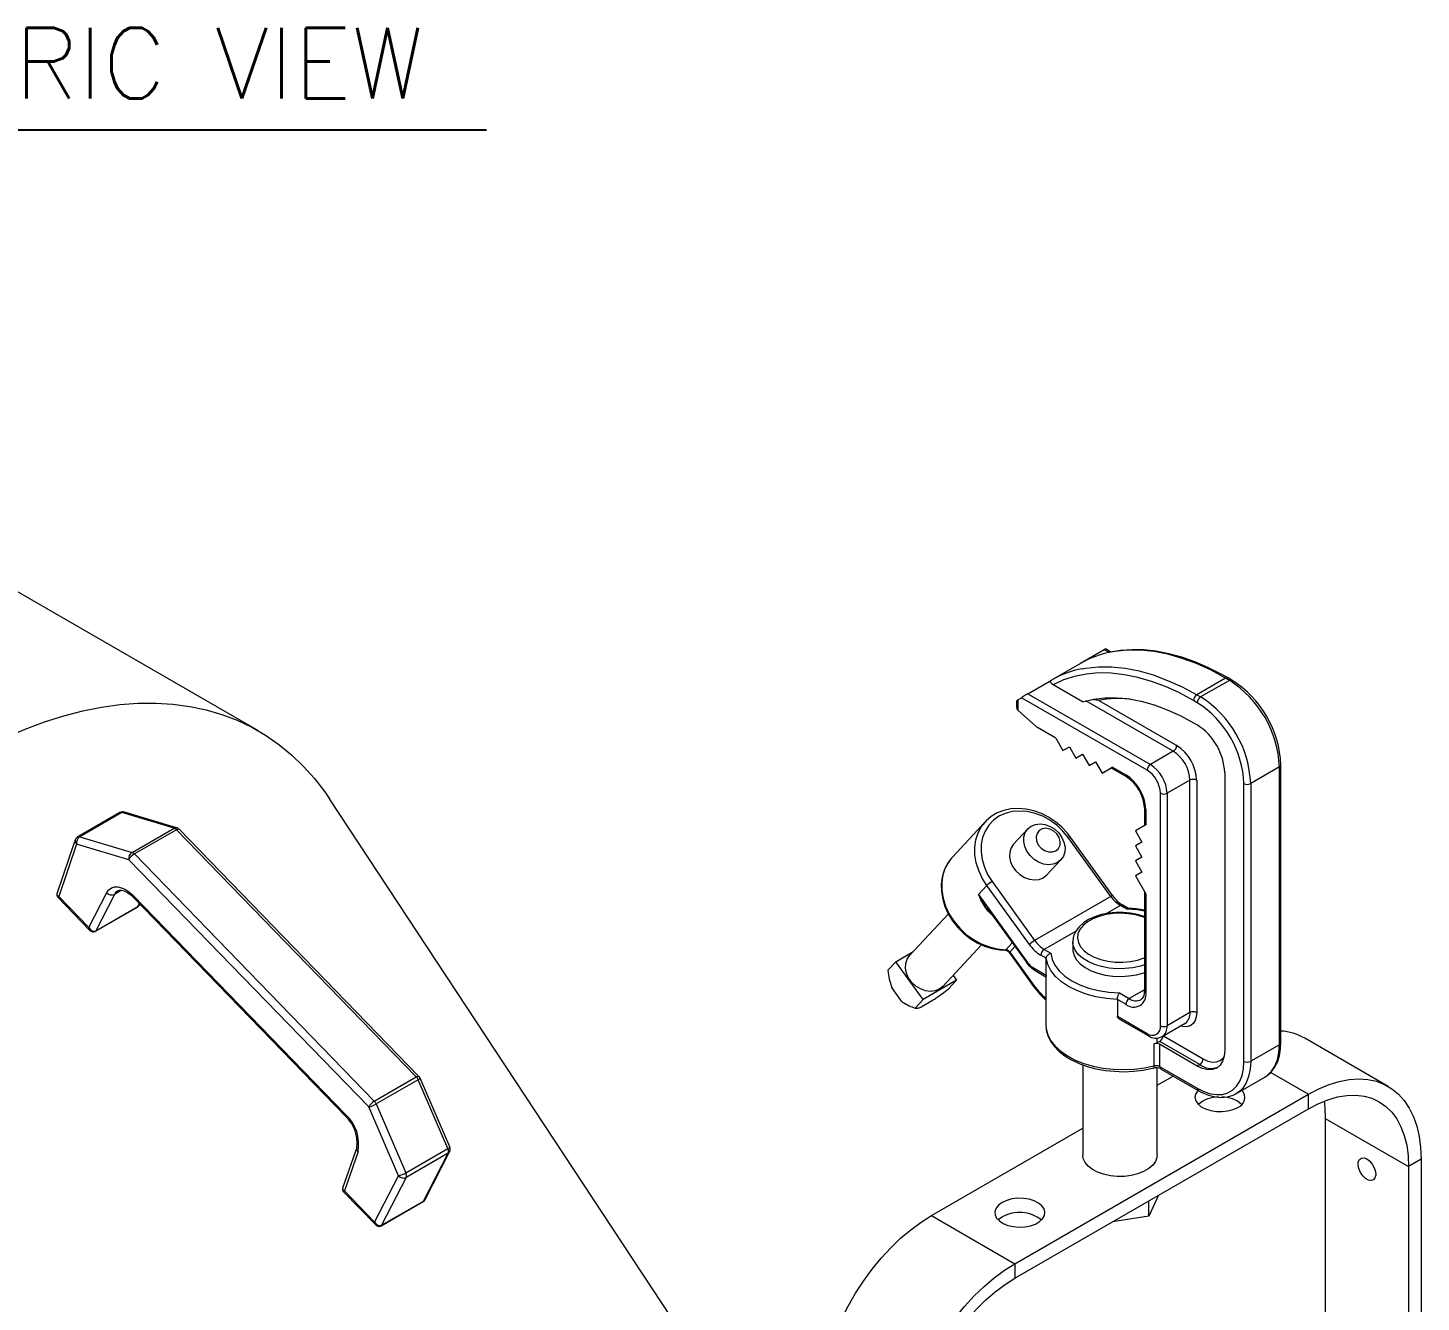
# Model space of a CAD drawing. Extents: x 2 to 136, y 1 to 99.
# Drawn here: x 89.84 to 104.6, y 18.49 to 31.99 of the extents above; entities that cross this region are included whole.
import ezdxf
from ezdxf.enums import TextEntityAlignment as Align

# ---------------------------------------------------------------- set-up
doc = ezdxf.new("R2010")
doc.units = 0
doc.header["$MEASUREMENT"] = 0
doc.linetypes.add('SLD-Solid', pattern=[0])
doc.layers.add('OBJECT', color=7, linetype='CONTINUOUS')
doc.styles.get("Standard").update_dxf_attribs({"font": 'SIMPLEX'})

msp = doc.modelspace()

# ---------------------------------------------------------------- linework, layer by layer
at = {"layer": 'OBJECT', "color": 1}
msp.add_line((83.709, 30.914), (94.695, 30.914), dxfattribs=at)
at = {"layer": 'OBJECT', "linetype": 'SLD-Solid', "lineweight": 15}
for p, q in [((92.28, 24.543), (87.459, 27.326)), ((101.24, 25.404), (100.989, 25.259)), ((101.292, 25.374), (101.24, 25.404)), ((101.313, 25.378), (101.255, 25.412)), ((100.989, 25.259), (100.683, 25.082)), ((102.528, 25.103), (102.222, 24.926)), ((102.568, 25.079), (102.528, 25.103)), ((102.593, 25.082), (102.553, 25.105)), ((100.432, 24.937), (100.683, 25.082)), ((101.012, 24.852), (100.699, 25.033)), ((102.568, 25.079), (102.262, 24.903)), ((100.312, 24.861), (100.312, 24.796)), ((100.326, 24.871), (100.364, 24.895)), ((100.326, 24.871), (100.326, 24.762)), ((101.695, 24.127), (100.364, 24.895)), ((100.432, 24.937), (101.731, 24.188)), ((101.973, 24.328), (101.048, 24.862)), ((101.184, 24.865), (102.009, 24.389)), ((102.227, 24.842), (102.187, 24.865)), ((102.222, 24.926), (102.262, 24.903)), ((100.524, 24.585), (100.326, 24.762)), ((100.729, 24.465), (100.534, 24.578)), ((102.187, 24.63), (102.227, 24.607)), ((100.729, 24.465), (100.804, 24.335)), ((100.804, 24.335), (100.873, 24.375)), ((100.804, 24.335), (100.873, 24.375)), ((100.873, 24.375), (100.942, 24.255)), ((100.942, 24.255), (101.011, 24.295)), ((100.942, 24.255), (101.011, 24.295)), ((101.011, 24.295), (101.08, 24.176)), ((101.08, 24.176), (101.149, 24.215)), ((101.08, 24.176), (101.149, 24.215)), ((101.149, 24.215), (101.218, 24.096)), ((101.973, 24.328), (101.731, 24.188)), ((101.218, 24.096), (101.328, 24.16)), ((101.218, 24.096), (101.314, 24.151)), ((101.314, 24.151), (101.48, 24.055)), ((101.328, 24.16), (101.47, 24.078)), ((102.518, 24.102), (102.518, 21.159)), ((103.098, 24.161), (102.793, 23.985)), ((103.098, 21.217), (103.098, 24.161)), ((103.113, 21.238), (103.113, 24.181)), ((102.15, 24.022), (101.908, 23.882)), ((102.15, 21.558), (102.15, 24.022)), ((102.221, 24.022), (102.221, 21.558)), ((102.722, 21.041), (102.722, 23.985)), ((102.793, 23.985), (102.793, 21.041)), ((97.096, 17.658), (93.032, 23.822)), ((101.837, 21.418), (101.837, 23.882)), ((101.908, 23.882), (101.908, 21.418)), ((90.811, 23.677), (90.366, 23.42)), ((90.831, 23.678), (90.386, 23.421)), ((91.385, 23.513), (90.831, 23.678)), ((91.412, 23.517), (90.859, 23.683)), ((101.667, 23.731), (101.667, 23.539)), ((101.682, 23.711), (101.682, 23.547)), ((90.94, 23.256), (91.385, 23.513)), ((91.41, 23.496), (90.965, 23.239)), ((93.952, 20.876), (91.41, 23.496)), ((93.98, 20.881), (91.438, 23.501)), ((99.982, 23.582), (99.632, 23.206)), ((99.956, 23.55), (99.982, 23.582)), ((100.432, 23.505), (100.281, 23.344)), ((101.682, 23.547), (101.572, 23.484)), ((101.572, 23.484), (101.641, 23.364)), ((90.339, 23.387), (90.144, 22.817)), ((90.353, 23.343), (90.163, 22.788)), ((90.907, 23.178), (90.353, 23.343)), ((90.386, 23.421), (90.94, 23.256)), ((101.311, 22.788), (100.86, 23.413)), ((101.332, 22.795), (100.881, 23.42)), ((101.641, 23.364), (101.572, 23.324)), ((93.449, 20.557), (90.907, 23.178)), ((90.965, 23.239), (93.507, 20.619)), ((99.632, 23.206), (99.623, 23.196)), ((101.572, 23.324), (101.641, 23.205)), ((101.641, 23.205), (101.572, 23.165)), ((100.632, 23.016), (100.783, 23.177)), ((101.572, 23.165), (101.641, 23.046)), ((101.641, 23.046), (101.572, 23.006)), ((99.997, 22.905), (99.908, 22.809)), ((100.448, 22.28), (99.997, 22.905)), ((100.053, 22.947), (100.504, 22.322)), ((101.572, 23.006), (101.682, 22.815)), ((90.151, 22.783), (90.494, 22.429)), ((90.163, 22.788), (90.483, 22.458)), ((90.483, 22.458), (90.673, 22.829)), ((90.754, 22.81), (90.556, 22.424)), ((90.83, 22.855), (90.754, 22.81)), ((90.952, 22.798), (93.207, 20.473)), ((90.952, 22.781), (93.206, 20.456)), ((99.908, 22.809), (100.418, 22.104)), ((101.311, 22.788), (100.504, 22.322)), ((101.667, 22.84), (101.667, 21.788)), ((101.682, 22.815), (101.682, 21.768)), ((90.552, 22.419), (90.997, 22.676)), ((90.556, 22.424), (91.002, 22.681)), ((91.002, 22.681), (91.018, 22.712)), ((91.017, 22.698), (91.022, 22.708)), ((99.59, 22.603), (99.179, 22.162)), ((99.993, 22.676), (100.413, 22.095)), ((101.413, 22.692), (101.265, 22.607)), ((101.482, 22.653), (101.413, 22.692)), ((101.497, 22.661), (101.438, 22.695)), ((100.197, 22.223), (100.266, 22.298)), ((100.938, 22.418), (100.605, 22.226)), ((100.908, 22.311), (100.908, 22.229)), ((99.033, 22.097), (99.218, 22.204)), ((99.53, 21.834), (99.942, 22.276)), ((100.187, 22.218), (100.187, 22.218)), ((100.236, 22.19), (100.475, 21.858)), ((100.295, 22.257), (100.241, 22.199)), ((100.241, 22.199), (100.48, 21.867)), ((100.626, 22.133), (100.57, 22.165)), ((100.605, 22.226), (100.674, 22.186)), ((98.948, 22.006), (99.033, 22.097)), ((99.322, 21.695), (99.033, 22.097)), ((100.499, 22.027), (100.626, 21.954)), ((100.509, 22.004), (100.624, 21.938)), ((100.626, 21.954), (100.626, 22.133)), ((99.676, 21.9), (99.322, 21.695)), ((99.591, 21.808), (99.676, 21.9)), ((99.639, 21.951), (99.676, 21.9)), ((100.623, 21.939), (100.623, 21.425)), ((99.094, 21.678), (98.99, 21.823)), ((101.403, 21.766), (101.505, 21.707)), ((101.667, 21.8), (101.505, 21.707)), ((99.143, 21.646), (99.152, 21.642)), ((99.237, 21.604), (99.322, 21.695)), ((99.427, 21.689), (99.3, 21.615)), ((101.381, 21.697), (101.381, 21.518)), ((101.47, 21.646), (101.381, 21.697)), ((102.15, 21.558), (101.908, 21.418)), ((101.381, 21.518), (101.695, 21.336)), ((101.403, 21.488), (101.706, 21.314)), ((101.856, 21.304), (102.098, 21.444)), ((101.802, 21.236), (101.802, 21.289)), ((101.868, 21.311), (102.289, 21.067)), ((104.249, 20.775), (103.366, 21.286)), ((101.771, 20.992), (101.771, 21.228)), ((101.829, 21.251), (101.802, 21.236)), ((102.227, 20.99), (101.827, 21.222)), ((101.827, 21.222), (101.827, 20.986)), ((102.254, 21.006), (101.829, 21.251)), ((103.098, 21.217), (102.793, 21.041)), ((101.013, 21.005), (101.013, 20.049)), ((101.803, 20.049), (101.803, 20.973)), ((101.827, 20.986), (102.227, 20.755)), ((101.837, 20.963), (102.237, 20.732)), ((102.254, 21.006), (102.227, 20.99)), ((93.507, 20.619), (93.952, 20.876)), ((93.972, 20.846), (93.527, 20.589)), ((94.287, 20.116), (93.972, 20.846)), ((94.307, 20.133), (93.992, 20.863)), ((101.803, 20.787), (101.973, 20.885)), ((102.637, 20.698), (102.943, 20.874)), ((103.005, 20.923), (103.406, 20.692)), ((100.294, 18.896), (103.406, 20.692)), ((103.406, 20.538), (103.406, 20.692)), ((93.764, 19.828), (93.449, 20.557)), ((93.527, 20.589), (93.841, 19.859)), ((100.294, 18.742), (103.406, 20.538)), ((103.582, 20.436), (103.582, 14.599)), ((103.582, 20.436), (104.466, 19.926)), ((99.41, 19.406), (101.013, 20.331)), ((93.321, 20.128), (93.171, 19.696)), ((93.335, 20.084), (93.191, 19.667)), ((93.841, 19.859), (94.287, 20.116)), ((94.045, 19.577), (94.305, 20.082)), ((94.29, 20.067), (93.845, 19.809)), ((94.029, 19.56), (94.29, 20.067)), ((104.599, 20.003), (104.466, 19.926)), ((104.599, 20.003), (104.599, 13.879)), ((93.511, 19.337), (93.764, 19.828)), ((93.845, 19.809), (93.584, 19.303)), ((104.466, 19.926), (104.466, 13.97)), ((93.179, 19.662), (93.522, 19.308)), ((93.191, 19.667), (93.511, 19.337)), ((93.579, 19.298), (94.025, 19.555)), ((93.584, 19.303), (94.029, 19.56)), ((101.818, 19.622), (101.714, 19.399)), ((101.714, 19.399), (101.714, 19.562)), ((99.41, 19.406), (100.294, 18.896)), ((101.714, 19.399), (101.328, 19.339)), ((100.294, 18.896), (100.294, 18.742))]:
    msp.add_line(p, q, dxfattribs=at)
at = {"layer": 'OBJECT', "linetype": 'SLD-Solid', "lineweight": 15, "flags": 128}
for points in [[(102.528, 25.103), (102.373, 25.186), (102.218, 25.256), (102.066, 25.312), (101.915, 25.355), (101.768, 25.384), (101.624, 25.398), (101.485, 25.399), (101.352, 25.385), (101.316, 25.378)], [(102.553, 25.105), (102.479, 25.146), (102.34, 25.216), (102.201, 25.275), (102.063, 25.324), (101.927, 25.361), (101.793, 25.387), (101.662, 25.401), (101.535, 25.404), (101.412, 25.396), (101.326, 25.381)], [(102.187, 24.865), (102.038, 24.945), (101.889, 25.013), (101.742, 25.068), (101.597, 25.11), (101.455, 25.139), (101.316, 25.155), (101.182, 25.157), (101.052, 25.146), (100.928, 25.121), (100.81, 25.084), (100.699, 25.033)], [(101.008, 25.202), (101.046, 25.208), (101.18, 25.222), (101.319, 25.222), (101.462, 25.207), (101.61, 25.179), (101.76, 25.136), (101.913, 25.079), (102.067, 25.009), (102.222, 24.926)], [(86.974, 13.328), (86.879, 13.336), (86.701, 13.36), (86.528, 13.396), (86.361, 13.445), (86.2, 13.506), (86.045, 13.579), (85.898, 13.665), (85.757, 13.762), (85.624, 13.872), (85.498, 13.992), (85.381, 14.124), (85.271, 14.267), (85.171, 14.42), (85.078, 14.584), (84.995, 14.757), (84.921, 14.94), (84.856, 15.132), (84.801, 15.333), (84.754, 15.542), (84.718, 15.758), (84.691, 15.982), (84.674, 16.213), (84.667, 16.45), (84.67, 16.693), (84.682, 16.941), (84.704, 17.194), (84.736, 17.451), (84.778, 17.712), (84.829, 17.976), (84.889, 18.242), (84.959, 18.51), (85.038, 18.779), (85.126, 19.049), (85.223, 19.318), (85.328, 19.588), (85.442, 19.856), (85.564, 20.123), (85.694, 20.387), (85.831, 20.648), (85.975, 20.906), (86.127, 21.16), (86.285, 21.41), (86.449, 21.654), (86.619, 21.892), (86.795, 22.125), (86.975, 22.351), (87.161, 22.569), (87.351, 22.78), (87.544, 22.983), (87.742, 23.177), (87.942, 23.362), (88.145, 23.538), (88.35, 23.704), (88.556, 23.86), (88.764, 24.005), (88.973, 24.139), (89.182, 24.263), (89.391, 24.375), (89.599, 24.475), (89.807, 24.563), (90.013, 24.64), (90.216, 24.704), (90.418, 24.756), (90.617, 24.795), (90.812, 24.822), (91.004, 24.836), (91.191, 24.838), (91.374, 24.827), (91.552, 24.803), (91.725, 24.767), (91.892, 24.718), (92.053, 24.657), (92.208, 24.583), (92.355, 24.497), (92.496, 24.4), (92.629, 24.291), (92.755, 24.17), (92.872, 24.038), (92.982, 23.896), (93.032, 23.822)], [(101.012, 24.852), (101.126, 24.879), (101.246, 24.893), (101.372, 24.894), (101.501, 24.882), (101.634, 24.857), (101.77, 24.819), (101.908, 24.768), (102.047, 24.705), (102.187, 24.63)], [(100.86, 23.413), (100.804, 23.482), (100.738, 23.543), (100.666, 23.596), (100.589, 23.638), (100.508, 23.669), (100.426, 23.688), (100.345, 23.694), (100.267, 23.688), (100.193, 23.669), (100.126, 23.638), (100.067, 23.596), (100.017, 23.544), (99.979, 23.482), (99.952, 23.414), (99.937, 23.339), (99.936, 23.261), (99.947, 23.18), (99.971, 23.1), (100.006, 23.021), (100.053, 22.947)], [(100.881, 23.42), (100.852, 23.458), (100.792, 23.522), (100.725, 23.58), (100.652, 23.628), (100.575, 23.668), (100.495, 23.697), (100.414, 23.715), (100.332, 23.722), (100.253, 23.718), (100.178, 23.701), (100.108, 23.674), (100.045, 23.636), (99.99, 23.589), (99.956, 23.548)], [(91.41, 23.496), (91.418, 23.5), (91.425, 23.503), (91.431, 23.504), (91.436, 23.503), (91.438, 23.501)], [(99.997, 22.905), (99.949, 22.982), (99.911, 23.063), (99.885, 23.146), (99.871, 23.229), (99.87, 23.311), (99.881, 23.39), (99.905, 23.463), (99.941, 23.529), (99.956, 23.55)], [(100.746, 23.148), (100.702, 23.131), (100.651, 23.125), (100.599, 23.132), (100.546, 23.151), (100.498, 23.181), (100.455, 23.221), (100.422, 23.267), (100.399, 23.318), (100.389, 23.37), (100.391, 23.42), (100.405, 23.466), (100.432, 23.505), (100.468, 23.534), (100.513, 23.552), (100.563, 23.557), (100.616, 23.55), (100.668, 23.531), (100.717, 23.501), (100.759, 23.462), (100.792, 23.415), (100.815, 23.364), (100.826, 23.312), (100.824, 23.262), (100.809, 23.216), (100.783, 23.177), (100.746, 23.148)], [(100.729, 23.272), (100.757, 23.297), (100.773, 23.331), (100.775, 23.371), (100.764, 23.412), (100.74, 23.451), (100.706, 23.482), (100.666, 23.503), (100.624, 23.511), (100.584, 23.505), (100.551, 23.486), (100.529, 23.456), (100.52, 23.419), (100.524, 23.377), (100.542, 23.337), (100.572, 23.302), (100.609, 23.275), (100.651, 23.261), (100.692, 23.26), (100.729, 23.272)], [(100.281, 23.344), (100.281, 23.343), (100.255, 23.305), (100.24, 23.259), (100.238, 23.209), (100.249, 23.157), (100.271, 23.106), (100.305, 23.059), (100.347, 23.02), (100.396, 22.99), (100.448, 22.971), (100.501, 22.964), (100.551, 22.969), (100.596, 22.987), (100.632, 23.016)], [(99.623, 23.195), (99.618, 23.191), (99.577, 23.132), (99.545, 23.066), (99.524, 22.994), (99.515, 22.919), (99.517, 22.84), (99.53, 22.761), (99.554, 22.681), (99.589, 22.604), (99.635, 22.53), (99.689, 22.461), (99.751, 22.399), (99.82, 22.344), (99.895, 22.298), (99.973, 22.262), (100.054, 22.236), (100.135, 22.222), (100.187, 22.218)], [(99.623, 23.196), (99.595, 23.16), (99.557, 23.093), (99.532, 23.019), (99.52, 22.939), (99.52, 22.855), (99.534, 22.77), (99.561, 22.685), (99.6, 22.602), (99.651, 22.524), (99.711, 22.451), (99.78, 22.387), (99.857, 22.331), (99.939, 22.286), (100.024, 22.253), (100.11, 22.232), (100.197, 22.223)], [(90.673, 22.829), (90.693, 22.858), (90.721, 22.879), (90.753, 22.89), (90.79, 22.891), (90.83, 22.881), (90.871, 22.862), (90.912, 22.834), (90.952, 22.798)], [(90.789, 22.849), (90.77, 22.834), (90.754, 22.81)], [(90.79, 22.849), (90.806, 22.855), (90.829, 22.855), (90.856, 22.848), (90.891, 22.83), (90.927, 22.804), (90.952, 22.781)], [(90.952, 22.781), (90.951, 22.782), (90.95, 22.786), (90.95, 22.791), (90.952, 22.798)], [(90.997, 22.676), (91.011, 22.688), (91.018, 22.699)], [(91.002, 22.681), (91, 22.678), (90.997, 22.676)], [(101.667, 22.577), (101.666, 22.577), (101.595, 22.599), (101.519, 22.613), (101.441, 22.62), (101.363, 22.619), (101.285, 22.611), (101.21, 22.596), (101.14, 22.573), (101.076, 22.544), (101.02, 22.508), (100.974, 22.467), (100.939, 22.42), (100.917, 22.37), (100.908, 22.319), (100.909, 22.307)], [(101.667, 22.564), (101.647, 22.572), (101.575, 22.593), (101.498, 22.606), (101.418, 22.611), (101.338, 22.608), (101.259, 22.597), (101.186, 22.577), (101.12, 22.551), (101.063, 22.518), (101.017, 22.48), (100.983, 22.437), (100.963, 22.392), (100.958, 22.346), (100.967, 22.299), (100.99, 22.255), (101.027, 22.213), (101.076, 22.176), (101.135, 22.145), (101.204, 22.12), (101.279, 22.103), (101.358, 22.093), (101.438, 22.092), (101.518, 22.1), (101.594, 22.115), (101.664, 22.138), (101.667, 22.139)], [(101.667, 22.634), (101.594, 22.645), (101.482, 22.653)], [(90.556, 22.424), (90.554, 22.421), (90.552, 22.419)], [(101.667, 22.064), (101.624, 22.05), (101.544, 22.033), (101.461, 22.024), (101.376, 22.023), (101.292, 22.03), (101.212, 22.045), (101.137, 22.068), (101.07, 22.098), (101.012, 22.134), (100.966, 22.175), (100.933, 22.22), (100.913, 22.268), (100.908, 22.308)], [(99.53, 21.834), (99.493, 21.806), (99.449, 21.788), (99.399, 21.782), (99.346, 21.789), (99.294, 21.808), (99.245, 21.838), (99.203, 21.878), (99.169, 21.924), (99.146, 21.975), (99.136, 22.027), (99.138, 22.077), (99.152, 22.123), (99.179, 22.162), (99.179, 22.162)], [(100.236, 22.19), (100.235, 22.19), (100.236, 22.192), (100.237, 22.195), (100.241, 22.199)], [(100.674, 22.186), (100.688, 22.122), (100.719, 22.059), (100.764, 22), (100.825, 21.945), (100.898, 21.895), (100.984, 21.853), (101.079, 21.818), (101.182, 21.791), (101.291, 21.774), (101.403, 21.766)], [(100.908, 22.229), (100.909, 22.211), (100.922, 22.162), (100.948, 22.116), (100.988, 22.073), (101.04, 22.034), (101.102, 22.001), (101.173, 21.974), (101.251, 21.955), (101.334, 21.944), (101.419, 21.94), (101.503, 21.946), (101.584, 21.959), (101.661, 21.98), (101.667, 21.982)], [(100.413, 22.095), (100.412, 22.095), (100.413, 22.097), (100.414, 22.1), (100.418, 22.104)], [(101.381, 21.697), (101.266, 21.707), (101.154, 21.726), (101.049, 21.754), (100.951, 21.79), (100.863, 21.834), (100.787, 21.885), (100.724, 21.941), (100.676, 22.002), (100.643, 22.067), (100.626, 22.133)], [(100.475, 21.858), (100.475, 21.858), (100.475, 21.86), (100.477, 21.863), (100.48, 21.867)], [(102.221, 21.558), (102.217, 21.513), (102.205, 21.474), (102.185, 21.443), (102.159, 21.421), (102.126, 21.409), (102.09, 21.407), (102.051, 21.416)], [(100.624, 21.438), (100.623, 21.437), (100.627, 21.375), (100.644, 21.314), (100.672, 21.256), (100.711, 21.2), (100.762, 21.148), (100.824, 21.1), (100.895, 21.056), (100.974, 21.019), (101.061, 20.987), (101.153, 20.963), (101.25, 20.945), (101.349, 20.935), (101.45, 20.931), (101.551, 20.936), (101.649, 20.947), (101.74, 20.965), (101.763, 20.97)], [(100.623, 21.425), (100.626, 21.384), (100.643, 21.321), (100.675, 21.26), (100.721, 21.201), (100.78, 21.147), (100.851, 21.098), (100.933, 21.055), (101.025, 21.019), (101.124, 20.99), (101.228, 20.969), (101.337, 20.957), (101.448, 20.953), (101.558, 20.957), (101.667, 20.971), (101.771, 20.992)], [(102.518, 21.159), (102.513, 21.096), (102.496, 21.043), (102.469, 21), (102.433, 20.97), (102.389, 20.954), (102.339, 20.952), (102.284, 20.964), (102.227, 20.99)], [(102.943, 20.874), (102.969, 20.891), (103.014, 20.935), (103.05, 20.991), (103.077, 21.057), (103.093, 21.133), (103.098, 21.217)], [(102.945, 20.877), (102.965, 20.888), (103.01, 20.927), (103.047, 20.976), (103.076, 21.033), (103.097, 21.099), (103.11, 21.172), (103.113, 21.238)], [(101.763, 20.97), (101.765, 20.971), (101.768, 20.974), (101.77, 20.979), (101.771, 20.985), (101.771, 20.992)], [(102.227, 20.755), (102.298, 20.72), (102.367, 20.698), (102.433, 20.688), (102.495, 20.691), (102.551, 20.708), (102.601, 20.736), (102.644, 20.777), (102.677, 20.829), (102.702, 20.891), (102.717, 20.963), (102.722, 21.041)], [(102.289, 21.067), (102.339, 21.044), (102.387, 21.033), (102.432, 21.035), (102.47, 21.049), (102.502, 21.076), (102.511, 21.087)], [(102.793, 21.041), (102.787, 20.957), (102.771, 20.881), (102.745, 20.814), (102.709, 20.758), (102.663, 20.715), (102.635, 20.696)], [(93.952, 20.876), (93.96, 20.88), (93.967, 20.882), (93.973, 20.883), (93.978, 20.882), (93.98, 20.881)], [(93.972, 20.846), (93.98, 20.85), (93.986, 20.855), (93.99, 20.858), (93.992, 20.861), (93.992, 20.863)], [(103.406, 20.692), (103.516, 20.75), (103.625, 20.795), (103.732, 20.828), (103.837, 20.848), (103.938, 20.854), (104.034, 20.848), (104.125, 20.829), (104.21, 20.796), (104.288, 20.751), (104.358, 20.694), (104.42, 20.625), (104.474, 20.545), (104.519, 20.454), (104.554, 20.353), (104.579, 20.244), (104.594, 20.127), (104.599, 20.003)], [(102.234, 20.733), (102.228, 20.726), (102.209, 20.692), (102.203, 20.657), (102.212, 20.622), (102.235, 20.588), (102.27, 20.559), (102.316, 20.536), (102.371, 20.519), (102.43, 20.51), (102.492, 20.509), (102.552, 20.516), (102.608, 20.531), (102.656, 20.553)], [(102.237, 20.732), (102.275, 20.712), (102.346, 20.682), (102.416, 20.664), (102.484, 20.658), (102.548, 20.664), (102.607, 20.682), (102.634, 20.697)], [(103.406, 20.538), (103.509, 20.592), (103.612, 20.634), (103.713, 20.663), (103.811, 20.679), (103.906, 20.682), (103.995, 20.672), (104.078, 20.649), (104.156, 20.613), (104.225, 20.564), (104.287, 20.503), (104.341, 20.431), (104.385, 20.348), (104.421, 20.255), (104.446, 20.153), (104.461, 20.043), (104.466, 19.926)], [(103.57, 20.618), (103.577, 20.553), (103.582, 20.436)], [(93.206, 20.456), (93.206, 20.457), (93.204, 20.461), (93.205, 20.467), (93.207, 20.473)], [(94.287, 20.116), (94.294, 20.121), (94.3, 20.125), (94.304, 20.128), (94.307, 20.131), (94.307, 20.133)], [(101.803, 20.049), (101.8, 20.022), (101.784, 19.979), (101.755, 19.94), (101.713, 19.904), (101.659, 19.873), (101.597, 19.849), (101.528, 19.832), (101.455, 19.822), (101.38, 19.821), (101.306, 19.829), (101.235, 19.844), (101.171, 19.866), (101.116, 19.896), (101.071, 19.93), (101.038, 19.969), (101.018, 20.011), (101.013, 20.049)], [(104.024, 20.006), (104.055, 19.982), (104.082, 19.95), (104.103, 19.911), (104.115, 19.872), (104.118, 19.835), (104.11, 19.805), (104.093, 19.785), (104.069, 19.777), (104.04, 19.782), (104.009, 19.8), (103.98, 19.828), (103.955, 19.864), (103.938, 19.904), (103.931, 19.943), (103.933, 19.977), (103.946, 20.002), (103.967, 20.016), (103.994, 20.017), (104.024, 20.006)], [(94.025, 19.555), (94.038, 19.567), (94.045, 19.578)], [(94.029, 19.56), (94.027, 19.557), (94.025, 19.555)], [(100.16, 19.545), (100.121, 19.517), (100.095, 19.485), (100.083, 19.45), (100.085, 19.414), (100.101, 19.38), (100.13, 19.349), (100.171, 19.322), (100.221, 19.302), (100.279, 19.289), (100.34, 19.283), (100.401, 19.286), (100.46, 19.298), (100.512, 19.316), (100.556, 19.342), (100.588, 19.372), (100.607, 19.406), (100.613, 19.441), (100.604, 19.476), (100.581, 19.509), (100.546, 19.538), (100.5, 19.562), (100.445, 19.579), (100.386, 19.588), (100.324, 19.589), (100.264, 19.582), (100.208, 19.567), (100.16, 19.545)], [(98.217, 17.339), (98.222, 17.469), (98.237, 17.604), (98.262, 17.742), (98.297, 17.883), (98.342, 18.025), (98.396, 18.167), (98.458, 18.308), (98.528, 18.447), (98.606, 18.582), (98.691, 18.712), (98.782, 18.837), (98.878, 18.954), (98.979, 19.064), (99.084, 19.165), (99.191, 19.256), (99.3, 19.337), (99.41, 19.406)], [(100.16, 19.391), (100.121, 19.364), (100.117, 19.36)], [(93.584, 19.303), (93.582, 19.3), (93.579, 19.298)], [(99.101, 16.828), (99.106, 16.958), (99.121, 17.093), (99.146, 17.232), (99.181, 17.373), (99.226, 17.515), (99.279, 17.657), (99.342, 17.798), (99.412, 17.937), (99.49, 18.072), (99.575, 18.202), (99.666, 18.327), (99.762, 18.444), (99.863, 18.554), (99.968, 18.655), (100.075, 18.746), (100.184, 18.826), (100.294, 18.896)], [(99.234, 16.905), (99.239, 17.028), (99.254, 17.156), (99.279, 17.287), (99.314, 17.42), (99.359, 17.555), (99.412, 17.689), (99.474, 17.821), (99.544, 17.951), (99.621, 18.076), (99.705, 18.196), (99.794, 18.309), (99.888, 18.415), (99.986, 18.512), (100.087, 18.599), (100.19, 18.676), (100.294, 18.742)]]:
    msp.add_lwpolyline(points, dxfattribs=at)
at = {"layer": 'OBJECT', "linetype": 'SLD-Solid', "lineweight": 15}
for centre, radius, start, end in [((101.515, 24.329), 1.068, 100.7273, 119.4868), ((101.209, 24.153), 1.068, 100.8272, 119.4881), ((102.543, 25.082), 0.0252, 65.6944, 125.6158), ((102.583, 25.059), 0.0251, 65.7054, 125.6164), ((101.951, 24.111), 1.148, 2.4872, 57.5128), ((101.996, 24.137), 1.118, 2.2816, 57.7185), ((101.398, 23.741), 1.145, 84.0042, 100.7925), ((102.264, 24.862), 0.0768, 122.6062, 177.3937), ((102.304, 24.838), 0.0768, 122.6062, 177.3937), ((101.652, 23.938), 1.071, 2.4872, 57.5128), ((101.646, 23.935), 1.148, 2.4874, 57.5126), ((100.562, 24.627), 0.0567, 227.7983, 239.6349), ((101.886, 24.073), 0.633, 2.6055, 57.3945), ((101.932, 24.393), 0.0768, 302.6062, 357.3937), ((101.76, 24.001), 0.461, 2.6054, 57.3947), ((101.766, 24.004), 0.384, 2.6056, 57.3945), ((101.221, 23.69), 0.461, 2.6056, 57.3945), ((101.495, 24.076), 0.0252, 174.4113, 233.9433), ((101.772, 24.123), 0.0768, 122.6044, 177.3955), ((101.53, 23.868), 0.307, 2.6054, 57.3947), ((101.524, 23.864), 0.384, 2.6056, 57.3945), ((103.088, 24.184), 0.0251, 294.3764, 354.2895), ((101.262, 23.713), 0.405, 2.5025, 57.4972), ((102.185, 23.953), 0.0769, 62.6096, 117.3904), ((102.757, 24.053), 0.0769, 242.6098, 297.3902), ((101.872, 23.95), 0.0769, 242.6097, 297.3903), ((90.841, 23.625), 0.06, 73.3565, 119.9973), ((90.823, 23.655), 0.0247, 69.9485, 118.063), ((90.85, 23.65), 0.0338, 74.6948, 122.5735), ((101.692, 23.733), 0.0251, 185.7108, 245.6239), ((91.403, 23.484), 0.0338, 74.6929, 122.5734), ((91.365, 23.455), 0.0617, 42.397, 70.9951), ((91.395, 23.46), 0.06, 44.1271, 73.3565), ((90.38, 23.376), 0.0422, 164.8668, 231.2863), ((90.396, 23.368), 0.06, 119.9973, 161.0981), ((90.43, 23.357), 0.0775, 124.3546, 190.3518), ((90.377, 23.398), 0.0251, 70.356, 117.6554), ((100.881, 23.388), 0.0324, 90.8907, 129.831), ((90.983, 23.192), 0.0775, 124.3553, 190.3511), ((91.042, 23.108), 0.152, 120.4773, 152.5988), ((90.919, 23.197), 0.0617, 42.397, 70.9951), ((100.193, 22.703), 0.281, 120.0122, 134.281), ((90.171, 22.805), 0.0295, 155.3904, 228.8874), ((90.725, 22.873), 0.069, 220.3812, 294.4217), ((101.332, 22.763), 0.0324, 90.881, 129.8357), ((101.589, 22.981), 0.338, 214.8517, 238.6071), ((101.625, 22.999), 0.357, 214.7372, 238.3835), ((101.427, 22.672), 0.0251, 65.6894, 125.6208), ((101.469, 21.605), 1.057, 79.1808, 88.6243), ((90.529, 22.456), 0.0436, 216.9304, 301.2325), ((100.644, 22.078), 0.281, 120.0119, 134.2812), ((100.782, 22.515), 0.338, 214.8517, 238.6071), ((100.186, 22.231), 0.0131, 273.927, 321.764), ((100.182, 22.153), 0.0652, 34.0442, 85.5759), ((100.193, 22.166), 0.0578, 34.9393, 86.906), ((100.781, 22.512), 0.406, 214.8518, 238.6071), ((100.647, 22.162), 0.0768, 122.6049, 177.395), ((100.678, 22.282), 0.325, 215.1586, 238.6735), ((100.64, 22.258), 0.271, 214.8517, 238.6069), ((100.524, 22.025), 0.0252, 174.3792, 234.3091), ((101.364, 22.494), 1.093, 215.5605, 227.3316), ((101.351, 22.49), 1.071, 215.5927, 227.195), ((101.553, 21.747), 0.131, 230.7968, 9.214), ((101.547, 21.642), 0.0768, 122.6049, 177.395), ((101.578, 21.809), 0.126, 234.3952, 294.1635), ((101.577, 21.771), 0.0925, 305.0148, 11.0296), ((101.692, 21.791), 0.0251, 185.6947, 245.6254), ((99.292, 21.93), 0.321, 231.7645, 242.2223), ((102.025, 21.546), 0.126, 305.6914, 5.6208), ((102.185, 21.49), 0.0769, 62.6096, 117.3904), ((101.751, 21.404), 0.0873, 230.7969, 9.2139), ((101.872, 21.486), 0.0769, 242.6097, 297.3903), ((101.782, 21.406), 0.126, 306.1004, 5.5853), ((101.719, 21.333), 0.024, 172.7463, 235.9574), ((101.787, 21.424), 0.137, 233.5604, 300.1548), ((101.787, 21.317), 0.0777, 302.7938, 353.9627), ((103.069, 20.764), 0.6, 60.3821, 85.8152), ((101.483, 22.367), 1.175, 284.2001, 285.7519), ((101.791, 21.152), 0.0781, 62.8754, 104.7193), ((103.088, 21.24), 0.0251, 294.3755, 354.3043), ((101.791, 20.87), 0.104, 63.8864, 105.4321), ((101.791, 20.917), 0.0781, 62.8754, 104.7193), ((101.852, 20.984), 0.0252, 174.38, 234.3073), ((102.213, 21.071), 0.0768, 302.6049, 357.395), ((102.377, 21.18), 0.214, 234.8692, 288.9), ((102.757, 21.109), 0.0769, 242.6098, 297.3902), ((93.879, 20.806), 0.101, 23.2419, 43.764), ((93.937, 20.839), 0.06, 23.3313, 44.1271), ((102.252, 20.753), 0.0252, 174.3805, 234.2928), ((102.618, 20.659), 0.113, 289.871, 42.1377), ((93.584, 20.487), 0.152, 120.4752, 152.6008), ((93.379, 20.845), 0.296, 283.6976, 299.9634), ((93.434, 20.549), 0.101, 23.2419, 43.764), ((102.446, 20.341), 0.32, 88.4488, 130.4146), ((102.491, 20.339), 0.322, 49.7269, 90.8608), ((92.951, 20.183), 0.374, 351.5542, 46.8491), ((92.914, 20.162), 0.428, 349.548, 46.8142), ((93.361, 20.117), 0.0424, 165.2619, 231.152), ((94.233, 20.088), 0.061, 339.8169, 27.6288), ((94.272, 20.099), 0.0371, 299.2246, 332.4374), ((94.252, 20.109), 0.06, 332.7549, 23.3313), ((93.693, 20.115), 0.296, 283.6976, 299.9634), ((93.816, 19.872), 0.0689, 220.2799, 294.4095), ((93.787, 19.831), 0.061, 339.8169, 27.6288), ((93.199, 19.684), 0.0296, 155.2965, 228.8619), ((100.344, 19.055), 0.384, 52.6344, 118.7034), ((93.557, 19.335), 0.0436, 216.9421, 301.247)]:
    msp.add_arc(centre, radius, start, end, dxfattribs=at)
for centre, major_axis, ratio, start_param, end_param in [((101.207, 25.382), (0.0485, 0.0297), 0.027575, 0.014954, 0.80027), ((100.362, 24.891), (0.05, 0.0308), 0.027571, 2.339213, 3.156401), ((100.399, 24.916), (0.0485, 0.0297), 0.027575, 0.80027, 2.371067), ((100.362, 24.825), (0.0354, 0.0612), 0.577335, 2.356235, 2.871597), ((100.362, 24.782), (0.0487, -0.0161), 0.700151, 3.884192, 4.154229), ((101.364, 24.18), (0.05, 0.0289), 0.00007, 2.356154, 3.141633), ((90.206, 22.813), (0.063, 0.002), 0.503346, 2.95304, 3.957269), ((90.206, 22.813), (0.0545, 0.03), 0.025782, 3.148639, 3.80573), ((90.971, 22.74), (-0.0268, 0.0607), 0.736531, 3.220923, 3.680851), ((90.526, 22.483), (-0.0268, 0.0607), 0.736531, 1.650127, 3.220923), ((90.526, 22.483), (0.0228, 0.0595), 0.604193, 2.210545, 2.861222), ((93.233, 19.692), (0.063, 0.002), 0.504141, 2.952075, 3.958286), ((93.233, 19.692), (0.0545, 0.03), 0.026501, 3.148852, 3.805943), ((93.999, 19.619), (-0.0267, 0.0607), 0.736784, 3.222295, 3.67988), ((93.553, 19.362), (-0.0267, 0.0607), 0.736784, 1.651499, 3.222295), ((93.553, 19.362), (0.0228, 0.0595), 0.603879, 2.211556, 2.862172)]:
    msp.add_ellipse(centre, major_axis=major_axis, ratio=ratio, start_param=start_param, end_param=end_param, dxfattribs=at)
for points, knots in [([(100.699, 25.033), (100.691, 25.038), (100.679, 25.046), (100.672, 25.06), (100.672, 25.07), (100.676, 25.078), (100.681, 25.081), (100.683, 25.082)], [0, 0, 0, 0, 0.350281, 0.585229, 0.760499, 0.899707, 1, 1, 1, 1]), ([(101.184, 24.865), (101.184, 24.865), (101.167, 24.869), (101.147, 24.871), (101.127, 24.872)], [0, 0, 0, 0, 0.004923, 1, 1, 1, 1]), ([(100.053, 22.593), (100.044, 22.601), (100.015, 22.627), (99.975, 22.681), (99.937, 22.746), (99.917, 22.79), (99.909, 22.809), (99.908, 22.809)], [0, 0, 0, 0, 0.135843, 0.450355, 0.765206, 0.99634, 1, 1, 1, 1]), ([(99.995, 22.678), (99.977, 22.703), (99.945, 22.745), (99.919, 22.79), (99.909, 22.809), (99.908, 22.809)], [0, 0, 0, 0, 0.591022, 0.993459, 1, 1, 1, 1]), ([(101.494, 22.661), (101.492, 22.661), (101.488, 22.66), (101.484, 22.655), (101.482, 22.653), (101.482, 22.653)], [0, 0, 0, 0, 0.531199, 0.989388, 1, 1, 1, 1]), ([(100.626, 22.133), (100.626, 22.137), (100.627, 22.146), (100.635, 22.16), (100.646, 22.172), (100.66, 22.181), (100.67, 22.185), (100.674, 22.186), (100.674, 22.186)], [0, 0, 0, 0, 0.197777, 0.395365, 0.598087, 0.812873, 0.995764, 1, 1, 1, 1]), ([(98.948, 22.006), (98.952, 21.975), (98.961, 21.915), (98.98, 21.853), (98.99, 21.823)], [0, 0, 0, 0, 0.519495, 1, 1, 1, 1]), ([(100.626, 21.954), (100.626, 21.951), (100.625, 21.945), (100.625, 21.939), (100.624, 21.938), (100.624, 21.938)], [0, 0, 0, 0, 0.295943, 0.590033, 1, 1, 1, 1]), ([(99.427, 21.689), (99.438, 21.697), (99.472, 21.72), (99.527, 21.76), (99.569, 21.792), (99.591, 21.808)], [0, 0, 0, 0, 0.205667, 0.600108, 1, 1, 1, 1]), ([(101.381, 21.697), (101.381, 21.702), (101.381, 21.711), (101.385, 21.727), (101.39, 21.743), (101.396, 21.756), (101.401, 21.763), (101.403, 21.766), (101.403, 21.766)], [0, 0, 0, 0, 0.197777, 0.395365, 0.598087, 0.812873, 0.995764, 1, 1, 1, 1]), ([(99.094, 21.678), (99.099, 21.674), (99.126, 21.655), (99.174, 21.629), (99.216, 21.613), (99.237, 21.604)], [0, 0, 0, 0, 0.116886, 0.553885, 1, 1, 1, 1]), ([(99.237, 21.604), (99.245, 21.604), (99.26, 21.603), (99.287, 21.611), (99.3, 21.615)], [0, 0, 0, 0, 0.538105, 1, 1, 1, 1]), ([(101.403, 21.489), (101.402, 21.489), (101.396, 21.492), (101.388, 21.5), (101.382, 21.509), (101.381, 21.515), (101.381, 21.518)], [0, 0, 0, 0, 0.097442, 0.481141, 0.777167, 1, 1, 1, 1])]:
    msp.add_open_spline(points, degree=3, knots=knots, dxfattribs=at)

# ---------------------------------------------------------------- texts
at = {"layer": 'OBJECT', "color": 1}
msp.add_text('NE ISOMETRIC VIEW', height=0.75, dxfattribs=at).set_placement((89.196, 31.245), align=Align.CENTER)

doc.saveas('drawing.dxf')
